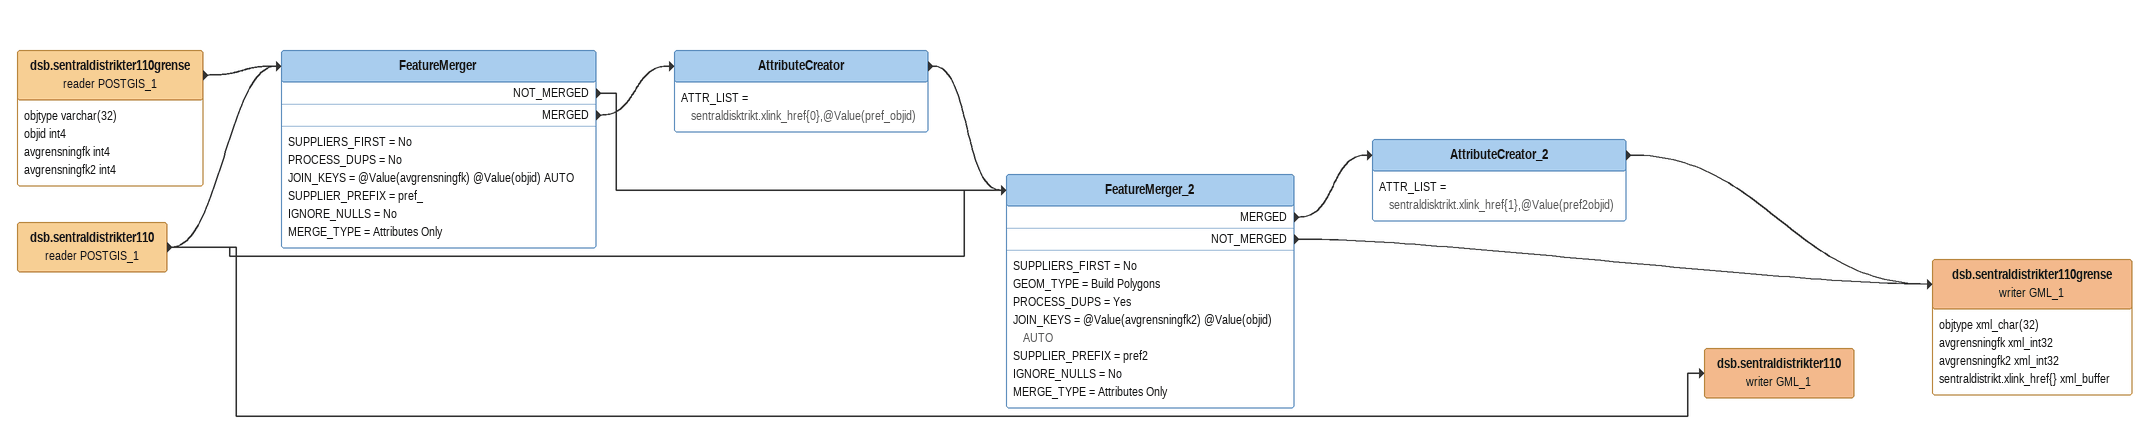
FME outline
dsb.sentraldistrikter110grense (reader POSTGIS_1)
    attributes: objtype varchar(32), objid int4, avgrensningfk int4, avgrensningfk2 int4
    -> FeatureMerger
dsb.sentraldistrikter110 (reader POSTGIS_1)
    -> FeatureMerger_2
    -> dsb.sentraldistrikter110 (writer GML_1)
    -> FeatureMerger
FeatureMerger
    SUPPLIERS_FIRST = No
    PROCESS_DUPS = No
    JOIN_KEYS = @Value(avgrensningfk) @Value(objid) AUTO
    SUPPLIER_PREFIX = pref_
    IGNORE_NULLS = No
    MERGE_TYPE = Attributes Only
    NOT_MERGED -> FeatureMerger_2
    MERGED -> AttributeCreator
AttributeCreator
    ATTR_LIST = sentraldisktrikt.xlink_href{0},@Value(pref_objid)
    -> FeatureMerger_2
FeatureMerger_2
    SUPPLIERS_FIRST = No
    GEOM_TYPE = Build Polygons
    PROCESS_DUPS = Yes
    JOIN_KEYS = @Value(avgrensningfk2) @Value(objid) AUTO
    SUPPLIER_PREFIX = pref2
    IGNORE_NULLS = No
    MERGE_TYPE = Attributes Only
    MERGED -> AttributeCreator_2
    NOT_MERGED -> dsb.sentraldistrikter110grense (writer GML_1)
AttributeCreator_2
    ATTR_LIST = sentraldisktrikt.xlink_href{1},@Value(pref2objid)
    -> dsb.sentraldistrikter110grense (writer GML_1)
dsb.sentraldistrikter110grense (writer GML_1)
    attributes: objtype xml_char(32), avgrensningfk xml_int32, avgrensningfk2 xml_int32, sentraldistrikt.xlink_href{} xml_buffer
dsb.sentraldistrikter110 (writer GML_1)
